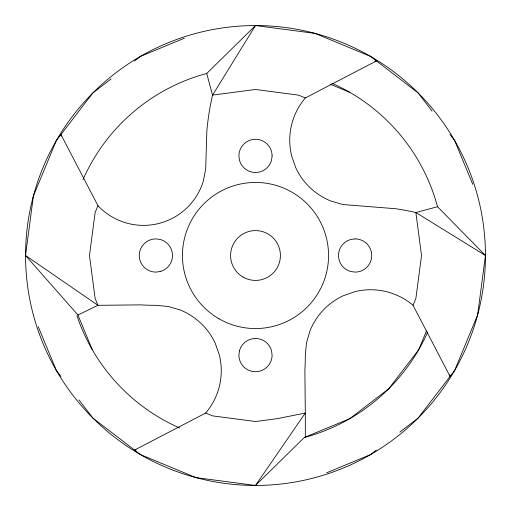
<?xml version="1.0" encoding="UTF-8"?>
<svg xmlns="http://www.w3.org/2000/svg" width="511" height="511" viewBox="0 0 511 511"><rect width="100%" height="100%" fill="white"/><g stroke="black" fill="none" stroke-linecap="round" stroke-linejoin="round"><path stroke-width="0.77" d="M92.306 349.722L77.928 315.012L25.55 255.5L33.387 195.988L56.357 140.525L92.9 92.9L111.104 78.93M332.022 83.293A188.444 188.444 0 0 1 437.525 206.725L485.45 255.5L477.613 315.012L454.643 370.475L418.1 418.1L399.909 432.057M61.211 136.13L60.937 134.559L97.959 205.69L95.129 212.531L89.47 255.5L95.129 298.469L97.959 305.31L140.576 304.882A273.347 273.347 0 0 0 155.881 305.31L168.208 306.479L180.089 309.953A65.382 65.382 0 0 1 215.227 343.251L219.334 354.928A65.382 65.382 0 0 1 205.69 413.041L134.559 450.063L136.13 449.789M449.642 374.908L450.063 376.441L413.041 305.31L415.871 298.469L421.53 255.5L415.871 212.531A273.347 273.347 0 0 0 395.808 208.737L342.792 204.521L330.911 201.047A65.382 65.382 0 0 1 295.773 167.749L291.666 156.072A65.382 65.382 0 0 1 305.31 97.959L376.441 60.937L374.87 61.211M426.481 330.924L418.694 349.722L388.75 388.75L349.722 418.694L304.275 437.525L255.5 485.45L195.988 477.613L140.525 454.643L92.9 418.1L78.93 399.896M432.057 111.091L418.1 92.9L370.475 56.357L315.012 33.387L255.5 25.55L212.531 95.129A273.347 273.347 0 0 0 206.885 130.394L205.69 169.23L203.186 181.616A62.559 62.559 0 0 1 97.959 205.69M255.5 485.45L305.31 413.041L304.882 370.424A273.347 273.347 0 0 0 305.31 355.119L306.479 342.792L309.953 330.911A65.382 65.382 0 0 1 343.251 295.773L354.928 291.666A65.382 65.382 0 0 1 413.041 305.31M82.974 179.706A188.444 188.444 0 0 1 206.725 73.475L255.5 25.55M134.559 60.937L140.525 56.357L184.299 38.229M376.307 450.165L370.475 454.643L326.682 472.784M77.928 315.012L97.959 305.31L25.55 255.5M437.525 206.725L415.871 212.531L485.45 255.5A229.95 229.95 0 0 1 140.525 454.643A229.95 229.95 0 0 1 140.525 56.357A229.95 229.95 0 0 1 485.45 255.5M330.789 84.462L349.722 92.306M305.31 97.959L298.469 95.129L255.5 89.47L212.531 95.129L206.725 73.475M205.69 413.041L212.531 415.871L255.5 421.53L276.988 418.701L305.31 413.041L305.31 437.09M450.063 134.559L454.643 140.525L472.771 184.299M60.937 376.441L56.357 370.475L38.229 326.701M427.707 332.022A188.444 188.444 0 0 1 305.035 437.314M179.706 428.026A188.444 188.444 0 0 1 76.912 315.645M239.461 350.821L238.899 355.119A16.601 16.601 0 0 0 255.5 371.721A16.601 16.601 0 0 0 272.101 355.119L271.539 350.821A16.601 16.601 0 0 0 239.461 350.821M272.101 155.881L271.539 160.179A16.601 16.601 0 0 1 239.461 160.179L238.899 155.881A16.601 16.601 0 0 1 255.5 139.279A16.601 16.601 0 0 1 272.101 155.881M355.119 238.899L350.821 239.461A16.601 16.601 0 0 0 350.821 271.539L355.119 272.101A16.601 16.601 0 0 0 371.721 255.5A16.601 16.601 0 0 0 355.119 238.899M160.179 271.539L155.881 272.101A16.601 16.601 0 0 1 139.279 255.5A16.601 16.601 0 0 1 155.881 238.899L160.179 239.461A16.601 16.601 0 0 1 160.179 271.539M218.976 318.768A73.054 73.054 0 0 0 328.554 255.5A73.054 73.054 0 0 0 218.976 192.232A73.054 73.054 0 0 0 218.976 318.768M243.051 277.071A24.905 24.905 0 0 0 280.405 255.5A24.905 24.905 0 0 0 243.051 233.929A24.905 24.905 0 0 0 243.051 277.071"/></g></svg>
